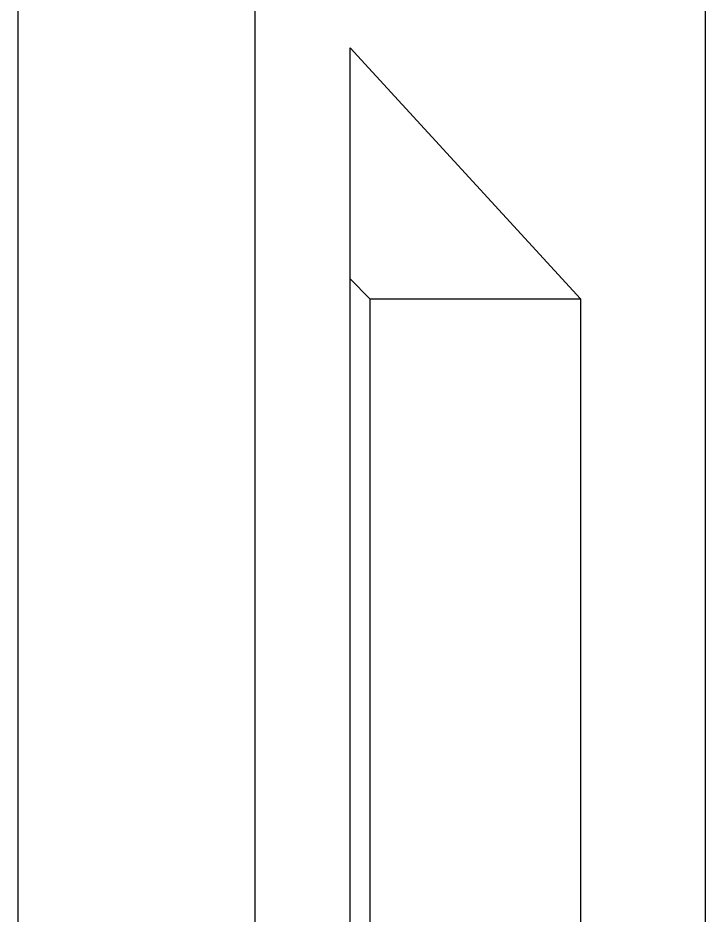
# Model space of a CAD drawing. Extents: x -4.2 to 4.2, y -5.7 to 5.7.
# Drawn here: x -4.163 to -3.258, y 2.917 to 4.098 of the extents above; entities that cross this region are included whole.
import ezdxf

# ---------------------------------------------------------------- set-up
doc = ezdxf.new("R2010")
doc.units = 0
doc.layers.get('0').update_dxf_attribs({"linetype": 'CONTINUOUS'})

msp = doc.modelspace()

# ---------------------------------------------------------------- linework, layer by layer
for p, q in [((-4.163, 5.6721), (-4.163, -5.6721)), ((-3.8513, 5.3604), (-3.8513, -5.3604)), ((-3.2583, 4.535), (-3.2583, -4.535)), ((-3.7257, 4.0586), (-3.4225, 3.7283)), ((-3.7257, 3.7547), (-3.7257, 4.0586)), ((-3.7257, 3.7547), (-3.6995, 3.7283)), ((-3.7257, 1.7555), (-3.7257, 3.7547)), ((-3.6995, 3.7283), (-3.6995, 1.7432)), ((-3.6995, 3.7283), (-3.4225, 3.7283)), ((-3.4225, 3.7283), (-3.4225, 1.6127))]:
    msp.add_line(p, q)

doc.saveas('drawing.dxf')
